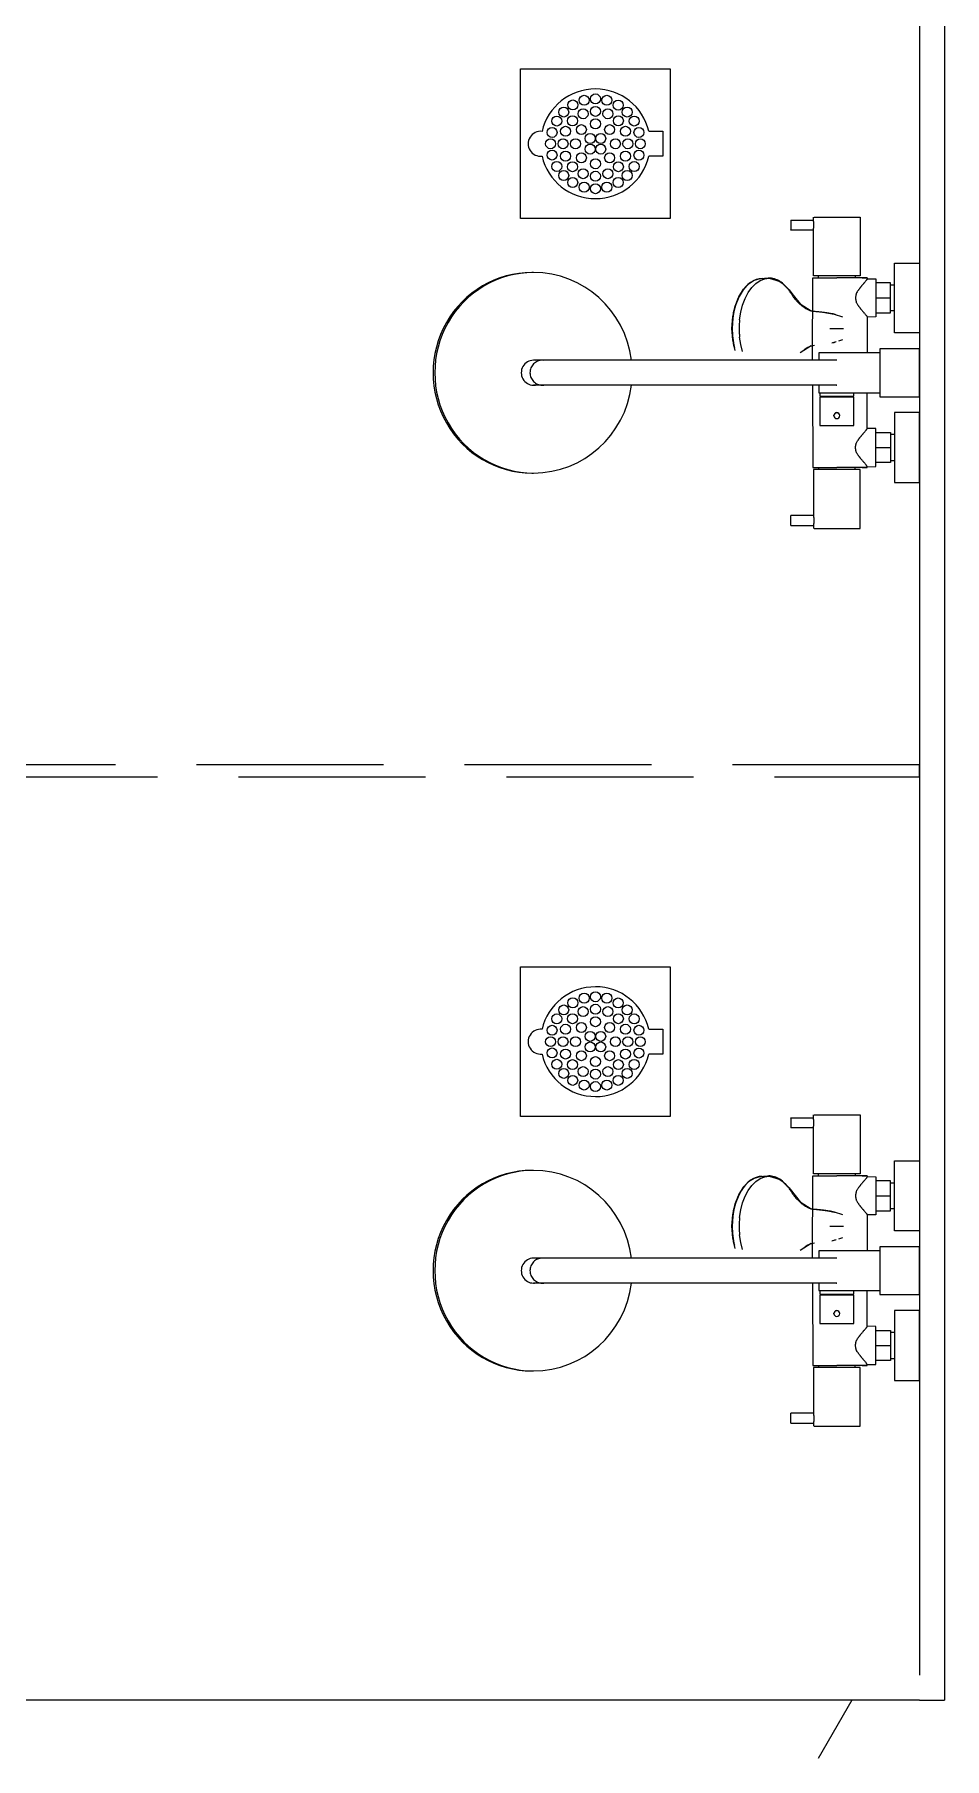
# Model space of a CAD drawing. Header units: millimetres. Extents: x -1834842 to 700335, y -490313101 to 518363.
# Drawn here: x -1237634 to -1236722, y 320876 to 322604 of the extents above; entities that cross this region are included whole.
import ezdxf

# ---------------------------------------------------------------- set-up
doc = ezdxf.new("R2010")
doc.units = ezdxf.units.MM
doc.header["$LTSCALE"] = 0.5
doc.linetypes.add('IDA - Hidden 065', pattern=[537.5, 375, -162.5])
for name, color, linetype, lineweight in [('0-1', 8, 'Continuous', 5), ('A-_WALL----_H-1', 7, 'Continuous', 9), ('A_--------_E-', 7, 'Continuous', 9)]:
    doc.layers.add(name, color=color, linetype=linetype, lineweight=lineweight)
doc.layers.add('0-LOWER ROOF', color=7, linetype='Continuous')
for name, color, linetype, lineweight, true_color in [('A-_DETA----_E-2', 6, 'IDA - Hidden 065', 9, 0xff00ff), ('A-_WALL----_E', 6, 'Continuous', 9, 0xff00ff), ('A-_WALLPRTN_E-1', 6, 'Continuous', 18, 0xff00ff), ('M-_SANIFIXR_E', 6, 'Continuous', 9, 0xff00ff)]:
    doc.layers.add(name, color=color, linetype=linetype, lineweight=lineweight, true_color=true_color)

# ---------------------------------------------------------------- blocks, each defined once
blk = doc.blocks.new('1599_DB_A_BLK3_1STGD_R21_rvt-2-BLK 2 LOWER ROOF PLAN')
at = {"layer": 'A-_DETA----_E-2', "color": 8}
for p, q in [((-162986.4, -29249.9), (-164744.4, -29249.9)), ((-162986.4, -29261.9), (-162986.4, -29249.9)), ((-164744.4, -29261.9), (-162986.4, -29261.9))]:
    blk.add_line(p, q, dxfattribs=at)
at = {"layer": 'A-_WALL----_E', "color": 8}
for p, q in [((-162961.4, -26562.4), (-162961.4, -30162.4)), ((-162961.4, -30162.4), (-162961.4, -30187.4)), ((-162986.4, -30187.4), (-162961.4, -30187.4))]:
    blk.add_line(p, q, dxfattribs=at)
at = {"layer": 'A-_WALL----_H-1', "color": 8}
blk.add_line((-163054.4, -30187.4), (-163088.2, -30246), dxfattribs=at)
at = {"layer": 'A-_WALLPRTN_E-1', "color": 8}
for p, q in [((-162986.4, -26562.4), (-162986.4, -30162.4)), ((-162986.4, -30187.4), (-164786.4, -30187.4))]:
    blk.add_line(p, q, dxfattribs=at)
at = {"layer": 'A_--------_E-', "color": 8}
for p, q in [((-163373.5, -28756.4), (-163375.2, -28756.4)), ((-163087.9, -28761.9), (-163087.9, -28759.9)), ((-163050.9, -28759.9), (-163050.9, -28761.9)), ((-163015.4, -28768.9), (-163011.4, -28768.9)), ((-163030.4, -28781.9), (-163015.4, -28781.9)), ((-163011.4, -28794.9), (-163015.4, -28794.9)), ((-163063.8, -28823.9), (-163067.7, -28825.4)), ((-163095, -28829.8), (-163106.2, -28836.8)), ((-163084.4, -28880.4), (-163084.4, -28881.4)), ((-163054.4, -28881.4), (-163054.4, -28880.4)), ((-163011.4, -28918.9), (-163015.4, -28918.9)), ((-163030.4, -28931.9), (-163015.4, -28931.9)), ((-163015.4, -28944.9), (-163011.4, -28944.9)), ((-163375.2, -28957.4), (-163373.5, -28957.4)), ((-163087.9, -28951.9), (-163087.9, -28953.9)), ((-163050.9, -28953.9), (-163050.9, -28951.9)), ((-163373.5, -29656.4), (-163375.2, -29656.4)), ((-163087.9, -29661.9), (-163087.9, -29659.9)), ((-163050.9, -29659.9), (-163050.9, -29661.9)), ((-163015.4, -29668.9), (-163011.4, -29668.9)), ((-163030.4, -29681.9), (-163015.4, -29681.9)), ((-163011.4, -29694.9), (-163015.4, -29694.9)), ((-163095, -29729.8), (-163106.2, -29736.8)), ((-163063.8, -29723.9), (-163067.7, -29725.4)), ((-163084.4, -29780.4), (-163084.4, -29781.4)), ((-163054.4, -29781.4), (-163054.4, -29780.4)), ((-163011.4, -29818.9), (-163015.4, -29818.9)), ((-163030.4, -29831.9), (-163015.4, -29831.9)), ((-163375.2, -29857.4), (-163373.5, -29857.4)), ((-163087.9, -29851.9), (-163087.9, -29853.9)), ((-163050.9, -29853.9), (-163050.9, -29851.9)), ((-163015.4, -29844.9), (-163011.4, -29844.9))]:
    blk.add_line(p, q, dxfattribs=at)
at = {"layer": 'A_--------_E-', "color": 8, "flags": 128}
for points in [[(-163115.4, -28704), (-163115.4, -28703.9), (-163115.4, -28704), (-163115.4, -28703.9), (-163092.9, -28703.9), (-163092.9, -28700.9)], [(-163092.1, -28700.9), (-163069.4, -28700.9), (-163045.9, -28700.9), (-163045.9, -28759.9), (-163069.4, -28759.9), (-163092.9, -28759.9), (-163092.9, -28713.9), (-163115.4, -28713.9), (-163115.4, -28713.7)], [(-163115.4, -28703.9), (-163115.4, -28713.9), (-163115.4, -28713.7), (-163115.4, -28713.9)], [(-163171.3, -28834.6), (-163173.6, -28823.9), (-163174.5, -28812.4), (-163173.6, -28800.9), (-163171.3, -28790.1), (-163167.6, -28780.8), (-163163, -28773.2), (-163157.8, -28767.7), (-163152.3, -28764.2), (-163146, -28762.5), (-163145.7, -28762.4), (-163138.2, -28761.9)], [(-163166.9, -28803.7), (-163165.7, -28796.1), (-163163.8, -28789), (-163161.3, -28782.4), (-163158.3, -28776.6), (-163154.7, -28771.6), (-163150.6, -28767.6), (-163146.3, -28764.6), (-163141.7, -28762.8), (-163137.1, -28762.2), (-163126.1, -28765.6), (-163117.3, -28773.9), (-163116.2, -28775.4), (-163106.2, -28787.9), (-163095, -28795), (-163086.7, -28796), (-163080.9, -28796.6), (-163076.7, -28797.2), (-163073.6, -28797.8), (-163071.4, -28798.3), (-163069.9, -28798.8)], [(-163164.2, -28775.1), (-163162.1, -28772.3), (-163158.2, -28768.3)], [(-163144.1, -28762.4), (-163142.8, -28762.3), (-163141.5, -28762.1), (-163140.2, -28762.1), (-163138.9, -28762), (-163137.6, -28761.9), (-163133.3, -28762.4), (-163129.1, -28763.8), (-163123.4, -28767.6), (-163117.3, -28773.9), (-163111.4, -28781.6), (-163110, -28783.4), (-163108.2, -28785.6), (-163106.7, -28787.2), (-163103, -28790.6), (-163102.2, -28791.2), (-163100.8, -28792.2), (-163096.9, -28794.2), (-163093.1, -28795.3), (-163083.5, -28796.3), (-163072.2, -28798.1), (-163063.8, -28800.8)], [(-163093.7, -28844.4), (-163093.4, -28761.9), (-163069.4, -28761.9)], [(-163038.9, -28761.9), (-163038.9, -28762.7), (-163030.4, -28762.9), (-163030.4, -28800.9), (-163038.9, -28801.1), (-163038.9, -28837)], [(-163030.4, -28796.9), (-163015.4, -28796.9), (-163015.4, -28781.9), (-163015.4, -28766.9), (-163030.4, -28766.9)], [(-163171.6, -28791.2), (-163168.7, -28783.2), (-163166.6, -28778.9)], [(-163172.3, -28830.8), (-163173, -28827.7), (-163174.4, -28812.4), (-163173, -28797), (-163172.3, -28794)], [(-163163.8, -28835.7), (-163165.7, -28828.6), (-163166.9, -28821.1)], [(-163076.3, -28812.4), (-163076.1, -28812.4), (-163067.6, -28812.4), (-163062.8, -28812.4)], [(-163102.2, -28833.6), (-163099, -28831.5), (-163096.2, -28830.2), (-163091.8, -28829.2)], [(-163026.4, -28836.9), (-163087.4, -28836.9), (-163087.4, -28844.3)], [(-163069.9, -28825.9), (-163071.4, -28826.4), (-163073.6, -28827)], [(-163069.4, -28844.4), (-163069.4, -28844.4), (-163069.5, -28844.4), (-163069.7, -28844.4), (-163070, -28844.4), (-163070.4, -28844.4), (-163070.8, -28844.4), (-163071.3, -28844.4), (-163071.9, -28844.4), (-163072.6, -28844.4), (-163073.3, -28844.4), (-163074.1, -28844.4), (-163075, -28844.4), (-163076, -28844.4), (-163077, -28844.4), (-163078.1, -28844.4), (-163079.3, -28844.4), (-163080.5, -28844.4), (-163081.8, -28844.4), (-163083.1, -28844.4), (-163084.5, -28844.4), (-163086, -28844.4), (-163087.5, -28844.4), (-163089.1, -28844.4), (-163090.7, -28844.4), (-163092.4, -28844.4), (-163094.1, -28844.4), (-163095.8, -28844.4), (-163097.6, -28844.4), (-163099.4, -28844.4), (-163101.3, -28844.4), (-163103.1, -28844.4), (-163105, -28844.4), (-163107, -28844.4), (-163108.9, -28844.4), (-163110.9, -28844.4), (-163112.9, -28844.4), (-163114.8, -28844.4), (-163116.8, -28844.4), (-163118.8, -28844.4), (-163119.4, -28844.4), (-163315.4, -28844.4), (-163317.4, -28844.4), (-163319.4, -28844.4), (-163321.5, -28844.4), (-163323.5, -28844.4), (-163325.5, -28844.4), (-163327.5, -28844.4), (-163329.5, -28844.4), (-163331.4, -28844.4), (-163333.3, -28844.4), (-163335.2, -28844.4), (-163337.1, -28844.4), (-163338.9, -28844.4), (-163340.7, -28844.4), (-163342.4, -28844.4), (-163344.1, -28844.4), (-163345.8, -28844.4), (-163347.4, -28844.4), (-163349, -28844.4), (-163350.5, -28844.4), (-163351.9, -28844.4), (-163353.3, -28844.4), (-163354.6, -28844.4), (-163355.9, -28844.4), (-163357.1, -28844.4), (-163358.2, -28844.4), (-163359.3, -28844.4), (-163360.3, -28844.4), (-163361.2, -28844.4), (-163362.1, -28844.4), (-163362.9, -28844.4), (-163363.6, -28844.4), (-163364.2, -28844.4), (-163364.7, -28844.4), (-163364.8, -28844.4), (-163373.5, -28844.4)], [(-163069.4, -28869.4), (-163069.4, -28869.4), (-163069.6, -28869.4), (-163069.8, -28869.4), (-163070.1, -28869.4), (-163070.5, -28869.4), (-163070.9, -28869.4), (-163071.5, -28869.4), (-163072.1, -28869.4), (-163072.8, -28869.4), (-163073.5, -28869.4), (-163074.4, -28869.4), (-163075.3, -28869.4), (-163076.3, -28869.4), (-163077.3, -28869.4), (-163078.4, -28869.4), (-163079.6, -28869.4), (-163080.8, -28869.4), (-163082.1, -28869.4), (-163083.5, -28869.4), (-163084.9, -28869.4), (-163086.4, -28869.4), (-163087.9, -28869.4), (-163089.5, -28869.4), (-163091.1, -28869.4), (-163092.8, -28869.4), (-163094.5, -28869.4), (-163096.3, -28869.4), (-163098.1, -28869.4), (-163099.9, -28869.4), (-163101.8, -28869.4), (-163103.6, -28869.4), (-163105.6, -28869.4), (-163107.5, -28869.4), (-163109.4, -28869.4), (-163111.4, -28869.4), (-163113.4, -28869.4), (-163115.4, -28869.4), (-163117.4, -28869.4), (-163119.4, -28869.4), (-163315.4, -28869.4), (-163315.7, -28869.4), (-163317.7, -28869.4), (-163319.8, -28869.4), (-163321.8, -28869.4), (-163323.8, -28869.4), (-163325.8, -28869.4), (-163327.8, -28869.4), (-163329.8, -28869.4), (-163331.7, -28869.4), (-163333.6, -28869.4), (-163335.5, -28869.4), (-163337.4, -28869.4), (-163339.2, -28869.4), (-163341, -28869.4), (-163342.7, -28869.4), (-163344.4, -28869.4), (-163346.1, -28869.4), (-163347.7, -28869.4), (-163349.2, -28869.4), (-163350.7, -28869.4), (-163352.1, -28869.4), (-163353.5, -28869.4), (-163354.8, -28869.4), (-163356.1, -28869.4), (-163357.3, -28869.4), (-163358.4, -28869.4), (-163359.5, -28869.4), (-163360.5, -28869.4), (-163361.4, -28869.4), (-163362.2, -28869.4), (-163363, -28869.4), (-163363.7, -28869.4), (-163364.3, -28869.4), (-163364.8, -28869.4), (-163373.5, -28869.4)], [(-163093.7, -28869.4), (-163093.4, -28951.9), (-163069.4, -28951.9)], [(-163087.4, -28869.5), (-163087.4, -28876.9), (-163026.4, -28876.9)], [(-163069.8, -28869.4), (-163069.6, -28869.4), (-163069.4, -28869.4), (-163069.4, -28869.4)], [(-163086.4, -28876.9), (-163086.4, -28880.4), (-163069.4, -28880.4), (-163052.4, -28880.4), (-163052.4, -28876.9)], [(-163038.9, -28951.9), (-163038.9, -28951.1), (-163030.4, -28950.9), (-163030.4, -28912.9), (-163038.9, -28912.7), (-163038.9, -28876.7)], [(-163030.4, -28916.9), (-163015.4, -28916.9), (-163015.4, -28931.9), (-163015.4, -28946.9), (-163030.4, -28946.9)], [(-163092.1, -29012.9), (-163069.4, -29012.9), (-163045.9, -29012.9), (-163045.9, -28953.9), (-163069.4, -28953.9), (-163092.9, -28953.9), (-163092.9, -28999.9), (-163115.4, -28999.9), (-163115.4, -29000)], [(-163115.4, -29009.9), (-163115.4, -28999.9), (-163115.4, -29000), (-163115.4, -28999.9)], [(-163115.4, -29009.7), (-163115.4, -29009.9), (-163115.4, -29009.7), (-163115.4, -29009.9), (-163092.9, -29009.9), (-163092.9, -29012.9)], [(-163115.4, -29604), (-163115.4, -29603.9), (-163115.4, -29604), (-163115.4, -29603.9), (-163092.9, -29603.9), (-163092.9, -29600.9)], [(-163092.1, -29600.9), (-163069.4, -29600.9), (-163045.9, -29600.9), (-163045.9, -29659.9), (-163069.4, -29659.9), (-163092.9, -29659.9), (-163092.9, -29613.9), (-163115.4, -29613.9), (-163115.4, -29613.7)], [(-163115.4, -29603.9), (-163115.4, -29613.9), (-163115.4, -29613.7), (-163115.4, -29613.9)], [(-163171.3, -29734.6), (-163173.6, -29723.9), (-163174.5, -29712.4), (-163173.6, -29700.9), (-163171.3, -29690.1), (-163167.6, -29680.8), (-163163, -29673.2), (-163157.8, -29667.7), (-163152.3, -29664.2), (-163146, -29662.5), (-163145.7, -29662.4), (-163138.2, -29661.9)], [(-163166.9, -29703.7), (-163165.7, -29696.1), (-163163.8, -29689), (-163161.3, -29682.4), (-163158.3, -29676.6), (-163154.7, -29671.6), (-163150.6, -29667.6), (-163146.3, -29664.6), (-163141.7, -29662.8), (-163137.1, -29662.2), (-163126.1, -29665.6), (-163117.3, -29673.9), (-163116.2, -29675.4), (-163106.2, -29687.9), (-163095, -29695), (-163086.7, -29696), (-163080.9, -29696.6), (-163076.7, -29697.2), (-163073.6, -29697.8), (-163071.4, -29698.3), (-163069.9, -29698.8)], [(-163164.2, -29675.1), (-163162.1, -29672.3), (-163158.2, -29668.3)], [(-163144.1, -29662.4), (-163142.8, -29662.3), (-163141.5, -29662.1), (-163140.2, -29662.1), (-163138.9, -29662), (-163137.6, -29661.9), (-163133.3, -29662.4), (-163129.1, -29663.8), (-163123.4, -29667.6), (-163117.3, -29673.9), (-163111.4, -29681.6), (-163110, -29683.4), (-163108.2, -29685.6), (-163106.7, -29687.2), (-163103, -29690.6), (-163102.2, -29691.2), (-163100.8, -29692.2), (-163096.9, -29694.2), (-163093.1, -29695.3), (-163083.5, -29696.3), (-163072.2, -29698.1), (-163063.8, -29700.8)], [(-163093.7, -29744.4), (-163093.4, -29661.9), (-163069.4, -29661.9)], [(-163038.9, -29661.9), (-163038.9, -29662.7), (-163030.4, -29662.9), (-163030.4, -29700.9), (-163038.9, -29701.1), (-163038.9, -29737)], [(-163030.4, -29696.9), (-163015.4, -29696.9), (-163015.4, -29681.9), (-163015.4, -29666.9), (-163030.4, -29666.9)], [(-163171.6, -29691.2), (-163168.7, -29683.2), (-163166.6, -29678.9)], [(-163172.3, -29730.8), (-163173, -29727.7), (-163174.4, -29712.4), (-163173, -29697), (-163172.3, -29694)], [(-163163.8, -29735.7), (-163165.7, -29728.6), (-163166.9, -29721.1)], [(-163076.3, -29712.4), (-163076.1, -29712.4), (-163067.6, -29712.4), (-163062.8, -29712.4)], [(-163102.2, -29733.6), (-163099, -29731.5), (-163096.2, -29730.2), (-163091.8, -29729.2)], [(-163026.4, -29736.9), (-163087.4, -29736.9), (-163087.4, -29744.3)], [(-163069.9, -29725.9), (-163071.4, -29726.4), (-163073.6, -29727)], [(-163069.4, -29744.4), (-163069.4, -29744.4), (-163069.5, -29744.4), (-163069.7, -29744.4), (-163070, -29744.4), (-163070.4, -29744.4), (-163070.8, -29744.4), (-163071.3, -29744.4), (-163071.9, -29744.4), (-163072.6, -29744.4), (-163073.3, -29744.4), (-163074.1, -29744.4), (-163075, -29744.4), (-163076, -29744.4), (-163077, -29744.4), (-163078.1, -29744.4), (-163079.3, -29744.4), (-163080.5, -29744.4), (-163081.8, -29744.4), (-163083.1, -29744.4), (-163084.5, -29744.4), (-163086, -29744.4), (-163087.5, -29744.4), (-163089.1, -29744.4), (-163090.7, -29744.4), (-163092.4, -29744.4), (-163094.1, -29744.4), (-163095.8, -29744.4), (-163097.6, -29744.4), (-163099.4, -29744.4), (-163101.3, -29744.4), (-163103.1, -29744.4), (-163105, -29744.4), (-163107, -29744.4), (-163108.9, -29744.4), (-163110.9, -29744.4), (-163112.9, -29744.4), (-163114.8, -29744.4), (-163116.8, -29744.4), (-163118.8, -29744.4), (-163119.4, -29744.4), (-163315.4, -29744.4), (-163317.4, -29744.4), (-163319.4, -29744.4), (-163321.5, -29744.4), (-163323.5, -29744.4), (-163325.5, -29744.4), (-163327.5, -29744.4), (-163329.5, -29744.4), (-163331.4, -29744.4), (-163333.3, -29744.4), (-163335.2, -29744.4), (-163337.1, -29744.4), (-163338.9, -29744.4), (-163340.7, -29744.4), (-163342.4, -29744.4), (-163344.1, -29744.4), (-163345.8, -29744.4), (-163347.4, -29744.4), (-163349, -29744.4), (-163350.5, -29744.4), (-163351.9, -29744.4), (-163353.3, -29744.4), (-163354.6, -29744.4), (-163355.9, -29744.4), (-163357.1, -29744.4), (-163358.2, -29744.4), (-163359.3, -29744.4), (-163360.3, -29744.4), (-163361.2, -29744.4), (-163362.1, -29744.4), (-163362.9, -29744.4), (-163363.6, -29744.4), (-163364.2, -29744.4), (-163364.7, -29744.4), (-163364.8, -29744.4), (-163373.5, -29744.4)], [(-163069.4, -29769.4), (-163069.4, -29769.4), (-163069.6, -29769.4), (-163069.8, -29769.4), (-163070.1, -29769.4), (-163070.5, -29769.4), (-163070.9, -29769.4), (-163071.5, -29769.4), (-163072.1, -29769.4), (-163072.8, -29769.4), (-163073.5, -29769.4), (-163074.4, -29769.4), (-163075.3, -29769.4), (-163076.3, -29769.4), (-163077.3, -29769.4), (-163078.4, -29769.4), (-163079.6, -29769.4), (-163080.8, -29769.4), (-163082.1, -29769.4), (-163083.5, -29769.4), (-163084.9, -29769.4), (-163086.4, -29769.4), (-163087.9, -29769.4), (-163089.5, -29769.4), (-163091.1, -29769.4), (-163092.8, -29769.4), (-163094.5, -29769.4), (-163096.3, -29769.4), (-163098.1, -29769.4), (-163099.9, -29769.4), (-163101.8, -29769.4), (-163103.6, -29769.4), (-163105.6, -29769.4), (-163107.5, -29769.4), (-163109.4, -29769.4), (-163111.4, -29769.4), (-163113.4, -29769.4), (-163115.4, -29769.4), (-163117.4, -29769.4), (-163119.4, -29769.4), (-163315.4, -29769.4), (-163315.7, -29769.4), (-163317.7, -29769.4), (-163319.8, -29769.4), (-163321.8, -29769.4), (-163323.8, -29769.4), (-163325.8, -29769.4), (-163327.8, -29769.4), (-163329.8, -29769.4), (-163331.7, -29769.4), (-163333.6, -29769.4), (-163335.5, -29769.4), (-163337.4, -29769.4), (-163339.2, -29769.4), (-163341, -29769.4), (-163342.7, -29769.4), (-163344.4, -29769.4), (-163346.1, -29769.4), (-163347.7, -29769.4), (-163349.2, -29769.4), (-163350.7, -29769.4), (-163352.1, -29769.4), (-163353.5, -29769.4), (-163354.8, -29769.4), (-163356.1, -29769.4), (-163357.3, -29769.4), (-163358.4, -29769.4), (-163359.5, -29769.4), (-163360.5, -29769.4), (-163361.4, -29769.4), (-163362.2, -29769.4), (-163363, -29769.4), (-163363.7, -29769.4), (-163364.3, -29769.4), (-163364.8, -29769.4), (-163373.5, -29769.4)], [(-163093.7, -29769.4), (-163093.4, -29851.9), (-163069.4, -29851.9)], [(-163087.4, -29769.5), (-163087.4, -29776.9), (-163026.4, -29776.9)], [(-163069.8, -29769.4), (-163069.6, -29769.4), (-163069.4, -29769.4), (-163069.4, -29769.4)], [(-163086.4, -29776.9), (-163086.4, -29780.4), (-163069.4, -29780.4), (-163052.4, -29780.4), (-163052.4, -29776.9)], [(-163038.9, -29851.9), (-163038.9, -29851.1), (-163030.4, -29850.9), (-163030.4, -29812.9), (-163038.9, -29812.7), (-163038.9, -29776.7)], [(-163030.4, -29816.9), (-163015.4, -29816.9), (-163015.4, -29831.9), (-163015.4, -29846.9), (-163030.4, -29846.9)], [(-163092.1, -29912.9), (-163069.4, -29912.9), (-163045.9, -29912.9), (-163045.9, -29853.9), (-163069.4, -29853.9), (-163092.9, -29853.9), (-163092.9, -29899.9), (-163115.4, -29899.9), (-163115.4, -29900)], [(-163115.4, -29909.9), (-163115.4, -29899.9), (-163115.4, -29900), (-163115.4, -29899.9)], [(-163115.4, -29909.7), (-163115.4, -29909.9), (-163115.4, -29909.7), (-163115.4, -29909.9), (-163092.9, -29909.9), (-163092.9, -29912.9)]]:
    blk.add_lwpolyline(points, dxfattribs=at)
for points in [[(-163011.4, -28816.9), (-163011.4, -28746.9), (-162986.4, -28746.9), (-162986.4, -28816.9)], [(-163026.4, -28832.9), (-163026.4, -28880.9), (-162986.4, -28880.9), (-162986.4, -28832.9)], [(-163069.4, -28909.9), (-163052.4, -28909.9), (-163052.4, -28881.4), (-163069.4, -28881.4), (-163086.4, -28881.4), (-163086.4, -28909.9)], [(-163011.4, -28896.9), (-163011.4, -28966.9), (-162986.4, -28966.9), (-162986.4, -28896.9)], [(-163011.4, -29716.9), (-163011.4, -29646.9), (-162986.4, -29646.9), (-162986.4, -29716.9)], [(-163026.4, -29732.9), (-163026.4, -29780.9), (-162986.4, -29780.9), (-162986.4, -29732.9)], [(-163069.4, -29809.9), (-163052.4, -29809.9), (-163052.4, -29781.4), (-163069.4, -29781.4), (-163086.4, -29781.4), (-163086.4, -29809.9)], [(-163011.4, -29796.9), (-163011.4, -29866.9), (-162986.4, -29866.9), (-162986.4, -29796.9)]]:
    blk.add_lwpolyline(points, close=True, dxfattribs=at)
at = {"layer": 'A_--------_E-', "color": 8}
for centre, start, end in [((-163069.4, -28899.9), 90, 270), ((-163069.4, -28899.9), 270, 90), ((-163069.4, -29799.9), 90, 270), ((-163069.4, -29799.9), 270, 90)]:
    blk.add_arc(centre, 3, start, end, dxfattribs=at)
for centre, major_axis, ratio, start_param, end_param in [((-163375.2, -28856.9), (0, 100.5), 0.984808, 0, 3.141593), ((-163373.5, -28856.9), (0, 100.5), 0.984808, 0, 3.141593), ((-163373.5, -28856.9), (0, 100.5), 0.984808, 4.838199, 6.283185), ((-163144.1, -28812.4), (0, 50), 0.603332, 0, 1.570796), ((-163144.1, -28812.4), (0, 50), 0.603332, 1.570796, 1.963495), ((-163373.5, -28856.9), (0, 12.5), 0.984808, 0, 3.141593), ((-163373.5, -28856.9), (0, 12.5), 0.984808, 6.132198, 6.283185), ((-163373.5, -28856.9), (0, 12.5), 0.984808, 3.141593, 3.29258), ((-163373.5, -28856.9), (0, 100.5), 0.984808, 3.141593, 4.586579), ((-163375.2, -29756.9), (0, 100.5), 0.984808, 0, 3.141593), ((-163373.5, -29756.9), (0, 100.5), 0.984808, 0, 3.141593), ((-163373.5, -29756.9), (0, 100.5), 0.984808, 4.838199, 6.283185), ((-163144.1, -29712.4), (0, 50), 0.603332, 0, 1.570796), ((-163144.1, -29712.4), (0, 50), 0.603332, 1.570796, 1.963495), ((-163373.5, -29756.9), (0, 12.5), 0.984808, 0, 3.141593), ((-163373.5, -29756.9), (0, 12.5), 0.984808, 6.132198, 6.283185), ((-163373.5, -29756.9), (0, 12.5), 0.984808, 3.141593, 3.29258), ((-163373.5, -29756.9), (0, 100.5), 0.984808, 3.141593, 4.586579)]:
    blk.add_ellipse(centre, major_axis=major_axis, ratio=ratio, start_param=start_param, end_param=end_param, dxfattribs=at)
for points, knots in [([(-163092.9, -28713.9), (-163092.9, -28713.9), (-163092.9, -28713.8), (-163092.8, -28713.6), (-163092.7, -28713.2), (-163092.7, -28712.7), (-163092.6, -28712.1), (-163092.5, -28711.4), (-163092.4, -28710.6), (-163092.3, -28709.7), (-163092.3, -28708.8), (-163092.3, -28708.1), (-163092.4, -28707.4), (-163092.4, -28706.5), (-163092.6, -28705.6), (-163092.7, -28704.9), (-163092.8, -28704.1), (-163092.9, -28703.9), (-163092.9, -28703.9)], [0, 0, 0, 0, 0.055556, 0.111111, 0.166667, 0.222222, 0.277778, 0.333333, 0.388889, 0.444444, 0.513889, 0.548611, 0.583333, 0.652778, 0.722222, 0.791667, 0.861111, 1, 1, 1, 1]), ([(-163144.5, -28762.8), (-163144.5, -28762.7), (-163144.5, -28762.6), (-163144.2, -28762.3), (-163144.1, -28762.4), (-163144.1, -28762.4)], [-1, -1, -1, -1, -0.875, -0.625, 0, 0, 0, 0]), ([(-163137.6, -28761.9), (-163137.5, -28761.9), (-163137.4, -28762), (-163137.2, -28762.2), (-163137.1, -28762.2), (-163137.1, -28762.2)], [-0.9879218, -0.9879218, -0.9879218, -0.9879218, -0.75, -0.5, 0, 0, 0, 0]), ([(-163070.6, -28798.8), (-163071, -28798.7), (-163071.9, -28798.3), (-163074.1, -28797.7), (-163077.2, -28797.2), (-163080.7, -28796.7), (-163084.2, -28796.2), (-163086.8, -28796), (-163089.1, -28795.8), (-163091.1, -28795.6), (-163093.2, -28795.4), (-163095.2, -28795.1), (-163096.9, -28794.5), (-163098.2, -28793.9), (-163099.6, -28793.1), (-163101.5, -28792), (-163104, -28790.2), (-163106.9, -28787.8), (-163109.7, -28784.9), (-163112.2, -28781.8), (-163114.4, -28778.4), (-163116.7, -28775), (-163119.1, -28772), (-163122.3, -28768.5), (-163126.5, -28765.1), (-163132, -28762.5), (-163135.7, -28761.9), (-163137.6, -28761.9)], [0, 0, 0, 0, 0.1, 0.2, 0.3, 0.4, 0.45, 0.5, 0.525, 0.55, 0.575, 0.6, 0.6125, 0.625, 0.6375, 0.65, 0.675, 0.7, 0.725, 0.75, 0.775, 0.8, 0.825, 0.85, 0.9, 0.95, 1, 1, 1, 1]), ([(-163038.9, -28761.9), (-163038.9, -28761.9), (-163041.2, -28761.9), (-163045.1, -28761.9), (-163052, -28761.9), (-163063.3, -28761.9), (-163069.4, -28761.9)], [0, 0, 0, 0, 0.01974667, 0.04180364, 0.07040511, 0.09897424, 0.09897424, 0.09897424, 0.09897424]), ([(-163038.9, -28762.7), (-163038.8, -28762.7), (-163038.9, -28762.9), (-163039.2, -28763.4), (-163039.5, -28763.8), (-163039.7, -28764.1), (-163039.9, -28764.4), (-163040.3, -28764.9), (-163040.9, -28765.6), (-163041.6, -28766.4), (-163042.1, -28766.9), (-163042.4, -28767.3), (-163042.6, -28767.6), (-163042.8, -28767.8), (-163043.1, -28768.2), (-163043.7, -28768.8), (-163044.3, -28769.6), (-163045, -28770.4), (-163045.5, -28771), (-163045.9, -28771.5), (-163046.2, -28771.9), (-163046.4, -28772.1), (-163046.5, -28772.3), (-163046.6, -28772.5), (-163046.8, -28772.7), (-163047.1, -28773.1), (-163047.5, -28773.7), (-163048, -28774.4), (-163048.7, -28775.4), (-163049.4, -28776.4), (-163049.8, -28777.3), (-163050, -28777.8), (-163050.1, -28778.3), (-163050.2, -28778.7), (-163050.3, -28779.3), (-163050.5, -28780.3), (-163050.6, -28781.9), (-163050.5, -28783.5), (-163050.3, -28784.5), (-163050.2, -28785.1), (-163050.1, -28785.5), (-163050, -28785.9), (-163049.8, -28786.5), (-163049.3, -28787.4), (-163048.7, -28788.4), (-163048, -28789.4), (-163047.5, -28790.1), (-163047, -28790.7), (-163046.8, -28791.1), (-163046.6, -28791.3), (-163046.5, -28791.5), (-163046.4, -28791.6), (-163046.2, -28791.9), (-163045.9, -28792.3), (-163045.5, -28792.8), (-163045, -28793.4), (-163044.3, -28794.2), (-163043.6, -28795), (-163043.1, -28795.6), (-163042.8, -28796), (-163042.6, -28796.2), (-163042.4, -28796.5), (-163042.1, -28796.8), (-163041.6, -28797.4), (-163040.9, -28798.2), (-163040.3, -28798.9), (-163039.9, -28799.4), (-163039.7, -28799.7), (-163039.4, -28800), (-163039.2, -28800.4), (-163038.9, -28800.9), (-163038.8, -28801.1), (-163038.9, -28801.1)], [-1, -1, -1, -1, -0.944444, -0.916667, -0.902778, -0.888889, -0.875, -0.861111, -0.833333, -0.805556, -0.791667, -0.784722, -0.777778, -0.770833, -0.763889, -0.75, -0.722222, -0.708333, -0.694444, -0.680556, -0.673611, -0.670139, -0.666667, -0.663194, -0.659722, -0.652778, -0.638889, -0.625, -0.611111, -0.583333, -0.569444, -0.5625, -0.555556, -0.548611, -0.541667, -0.527778, -0.5, -0.472222, -0.458333, -0.451389, -0.444444, -0.4375, -0.430556, -0.416667, -0.388889, -0.375, -0.361111, -0.347222, -0.340278, -0.336806, -0.333333, -0.329861, -0.326389, -0.319444, -0.305556, -0.291667, -0.277778, -0.25, -0.236111, -0.229167, -0.222222, -0.215278, -0.208333, -0.194444, -0.166667, -0.138889, -0.125, -0.111111, -0.097222, -0.083333, -0.055556, 0, 0, 0, 0]), ([(-163044.1, -28761.9), (-163043, -28761.9), (-163041, -28761.9), (-163038.9, -28761.9), (-163038.9, -28761.9)], [0.0618589, 0.0618589, 0.0618589, 0.0618589, 0.07922757, 0.09897424, 0.09897424, 0.09897424, 0.09897424]), ([(-163166.9, -28803.7), (-163167, -28805.4), (-163167.3, -28808.3), (-163167.3, -28811.2), (-163167.3, -28812.4)], [-1, -1, -1, -1, -0.4, 0, 0, 0, 0]), ([(-163167.3, -28812.4), (-163167.3, -28814.1), (-163167.2, -28817.1), (-163167, -28819.9), (-163166.9, -28821.1)], [-1, -1, -1, -1, -0.4, 0, 0, 0, 0]), ([(-163072.3, -28900.4), (-163072.4, -28900.2), (-163072.4, -28899.9), (-163072.4, -28899.5), (-163072.3, -28899.4), (-163072.3, -28899.4)], [0.4444444, 0.4444444, 0.4444444, 0.4444444, 0.5138889, 0.5486111, 0.5555556, 0.5555556, 0.5555556, 0.5555556]), ([(-163038.9, -28951.1), (-163038.8, -28951.1), (-163038.9, -28950.9), (-163039.2, -28950.4), (-163039.5, -28950), (-163039.7, -28949.7), (-163039.9, -28949.3), (-163040.3, -28948.8), (-163040.9, -28948.1), (-163041.6, -28947.4), (-163042.1, -28946.8), (-163042.4, -28946.5), (-163042.6, -28946.2), (-163042.8, -28945.9), (-163043.1, -28945.6), (-163043.7, -28944.9), (-163044.3, -28944.2), (-163045, -28943.4), (-163045.5, -28942.8), (-163045.9, -28942.2), (-163046.2, -28941.8), (-163046.4, -28941.6), (-163046.5, -28941.4), (-163046.6, -28941.3), (-163046.8, -28941.1), (-163047.1, -28940.7), (-163047.5, -28940.1), (-163048, -28939.4), (-163048.7, -28938.4), (-163049.4, -28937.4), (-163049.8, -28936.4), (-163050, -28935.9), (-163050.1, -28935.5), (-163050.2, -28935.1), (-163050.3, -28934.5), (-163050.5, -28933.4), (-163050.6, -28931.9), (-163050.5, -28930.3), (-163050.3, -28929.2), (-163050.2, -28928.7), (-163050.1, -28928.2), (-163050, -28927.8), (-163049.8, -28927.3), (-163049.3, -28926.3), (-163048.7, -28925.3), (-163048, -28924.4), (-163047.5, -28923.6), (-163047, -28923.1), (-163046.8, -28922.7), (-163046.6, -28922.4), (-163046.5, -28922.3), (-163046.4, -28922.1), (-163046.2, -28921.9), (-163045.9, -28921.5), (-163045.5, -28921), (-163045, -28920.3), (-163044.3, -28919.6), (-163043.6, -28918.8), (-163043.1, -28918.2), (-163042.8, -28917.8), (-163042.6, -28917.5), (-163042.4, -28917.3), (-163042.1, -28916.9), (-163041.6, -28916.3), (-163040.9, -28915.6), (-163040.3, -28914.9), (-163039.9, -28914.4), (-163039.7, -28914), (-163039.4, -28913.7), (-163039.2, -28913.4), (-163038.9, -28912.9), (-163038.8, -28912.7), (-163038.9, -28912.7)], [-1, -1, -1, -1, -0.944444, -0.916667, -0.902778, -0.888889, -0.875, -0.861111, -0.833333, -0.805556, -0.791667, -0.784722, -0.777778, -0.770833, -0.763889, -0.75, -0.722222, -0.708333, -0.694444, -0.680556, -0.673611, -0.670139, -0.666667, -0.663194, -0.659722, -0.652778, -0.638889, -0.625, -0.611111, -0.583333, -0.569444, -0.5625, -0.555556, -0.548611, -0.541667, -0.527778, -0.5, -0.472222, -0.458333, -0.451389, -0.444444, -0.4375, -0.430556, -0.416667, -0.388889, -0.375, -0.361111, -0.347222, -0.340278, -0.336806, -0.333333, -0.329861, -0.326389, -0.319444, -0.305556, -0.291667, -0.277778, -0.25, -0.236111, -0.229167, -0.222222, -0.215278, -0.208333, -0.194444, -0.166667, -0.138889, -0.125, -0.111111, -0.097222, -0.083333, -0.055556, 0, 0, 0, 0]), ([(-163038.9, -28951.9), (-163038.9, -28951.9), (-163041.2, -28951.9), (-163045.1, -28951.9), (-163052, -28951.9), (-163063.3, -28951.9), (-163069.4, -28951.9)], [0, 0, 0, 0, 0.01974667, 0.04180364, 0.07040511, 0.09897424, 0.09897424, 0.09897424, 0.09897424]), ([(-163044.1, -28951.9), (-163043, -28951.9), (-163041, -28951.9), (-163038.9, -28951.9), (-163038.9, -28951.9)], [0.0618589, 0.0618589, 0.0618589, 0.0618589, 0.07922757, 0.09897424, 0.09897424, 0.09897424, 0.09897424]), ([(-163092.9, -28999.9), (-163092.9, -28999.9), (-163092.9, -28999.9), (-163092.8, -29000.1), (-163092.7, -29000.5), (-163092.7, -29001), (-163092.6, -29001.6), (-163092.5, -29002.4), (-163092.4, -29003.2), (-163092.3, -29004.1), (-163092.3, -29004.9), (-163092.3, -29005.6), (-163092.4, -29006.3), (-163092.4, -29007.2), (-163092.6, -29008.1), (-163092.7, -29008.9), (-163092.8, -29009.6), (-163092.9, -29009.9), (-163092.9, -29009.9)], [0, 0, 0, 0, 0.055556, 0.111111, 0.166667, 0.222222, 0.277778, 0.333333, 0.388889, 0.444444, 0.513889, 0.548611, 0.583333, 0.652778, 0.722222, 0.791667, 0.861111, 1, 1, 1, 1]), ([(-163092.9, -29613.9), (-163092.9, -29613.9), (-163092.9, -29613.8), (-163092.8, -29613.6), (-163092.7, -29613.2), (-163092.7, -29612.7), (-163092.6, -29612.1), (-163092.5, -29611.4), (-163092.4, -29610.6), (-163092.3, -29609.7), (-163092.3, -29608.8), (-163092.3, -29608.1), (-163092.4, -29607.4), (-163092.4, -29606.5), (-163092.6, -29605.6), (-163092.7, -29604.9), (-163092.8, -29604.1), (-163092.9, -29603.9), (-163092.9, -29603.9)], [0, 0, 0, 0, 0.055556, 0.111111, 0.166667, 0.222222, 0.277778, 0.333333, 0.388889, 0.444444, 0.513889, 0.548611, 0.583333, 0.652778, 0.722222, 0.791667, 0.861111, 1, 1, 1, 1]), ([(-163144.5, -29662.8), (-163144.5, -29662.7), (-163144.5, -29662.6), (-163144.2, -29662.3), (-163144.1, -29662.4), (-163144.1, -29662.4)], [-1, -1, -1, -1, -0.875, -0.625, 0, 0, 0, 0]), ([(-163137.6, -29661.9), (-163137.5, -29661.9), (-163137.4, -29662), (-163137.2, -29662.2), (-163137.1, -29662.2), (-163137.1, -29662.2)], [-0.9879218, -0.9879218, -0.9879218, -0.9879218, -0.75, -0.5, 0, 0, 0, 0]), ([(-163070.6, -29698.8), (-163071, -29698.7), (-163071.9, -29698.3), (-163074.1, -29697.7), (-163077.2, -29697.2), (-163080.7, -29696.7), (-163084.2, -29696.2), (-163086.8, -29696), (-163089.1, -29695.8), (-163091.1, -29695.6), (-163093.2, -29695.4), (-163095.2, -29695.1), (-163096.9, -29694.5), (-163098.2, -29693.9), (-163099.6, -29693.1), (-163101.5, -29692), (-163104, -29690.2), (-163106.9, -29687.8), (-163109.7, -29684.9), (-163112.2, -29681.8), (-163114.4, -29678.4), (-163116.7, -29675), (-163119.1, -29672), (-163122.3, -29668.5), (-163126.5, -29665.1), (-163132, -29662.5), (-163135.7, -29661.9), (-163137.6, -29661.9)], [0, 0, 0, 0, 0.1, 0.2, 0.3, 0.4, 0.45, 0.5, 0.525, 0.55, 0.575, 0.6, 0.6125, 0.625, 0.6375, 0.65, 0.675, 0.7, 0.725, 0.75, 0.775, 0.8, 0.825, 0.85, 0.9, 0.95, 1, 1, 1, 1]), ([(-163038.9, -29661.9), (-163038.9, -29661.9), (-163041.2, -29661.9), (-163045.1, -29661.9), (-163052, -29661.9), (-163063.3, -29661.9), (-163069.4, -29661.9)], [0, 0, 0, 0, 0.01974667, 0.04180364, 0.07040511, 0.09897424, 0.09897424, 0.09897424, 0.09897424]), ([(-163038.9, -29662.7), (-163038.8, -29662.7), (-163038.9, -29662.9), (-163039.2, -29663.4), (-163039.5, -29663.8), (-163039.7, -29664.1), (-163039.9, -29664.4), (-163040.3, -29664.9), (-163040.9, -29665.6), (-163041.6, -29666.4), (-163042.1, -29666.9), (-163042.4, -29667.3), (-163042.6, -29667.6), (-163042.8, -29667.8), (-163043.1, -29668.2), (-163043.7, -29668.8), (-163044.3, -29669.6), (-163045, -29670.4), (-163045.5, -29671), (-163045.9, -29671.5), (-163046.2, -29671.9), (-163046.4, -29672.1), (-163046.5, -29672.3), (-163046.6, -29672.5), (-163046.8, -29672.7), (-163047.1, -29673.1), (-163047.5, -29673.7), (-163048, -29674.4), (-163048.7, -29675.4), (-163049.4, -29676.4), (-163049.8, -29677.3), (-163050, -29677.8), (-163050.1, -29678.3), (-163050.2, -29678.7), (-163050.3, -29679.3), (-163050.5, -29680.3), (-163050.6, -29681.9), (-163050.5, -29683.5), (-163050.3, -29684.5), (-163050.2, -29685.1), (-163050.1, -29685.5), (-163050, -29685.9), (-163049.8, -29686.5), (-163049.3, -29687.4), (-163048.7, -29688.4), (-163048, -29689.4), (-163047.5, -29690.1), (-163047, -29690.7), (-163046.8, -29691.1), (-163046.6, -29691.3), (-163046.5, -29691.5), (-163046.4, -29691.6), (-163046.2, -29691.9), (-163045.9, -29692.3), (-163045.5, -29692.8), (-163045, -29693.4), (-163044.3, -29694.2), (-163043.6, -29695), (-163043.1, -29695.6), (-163042.8, -29696), (-163042.6, -29696.2), (-163042.4, -29696.5), (-163042.1, -29696.8), (-163041.6, -29697.4), (-163040.9, -29698.2), (-163040.3, -29698.9), (-163039.9, -29699.4), (-163039.7, -29699.7), (-163039.4, -29700), (-163039.2, -29700.4), (-163038.9, -29700.9), (-163038.8, -29701.1), (-163038.9, -29701.1)], [-1, -1, -1, -1, -0.944444, -0.916667, -0.902778, -0.888889, -0.875, -0.861111, -0.833333, -0.805556, -0.791667, -0.784722, -0.777778, -0.770833, -0.763889, -0.75, -0.722222, -0.708333, -0.694444, -0.680556, -0.673611, -0.670139, -0.666667, -0.663194, -0.659722, -0.652778, -0.638889, -0.625, -0.611111, -0.583333, -0.569444, -0.5625, -0.555556, -0.548611, -0.541667, -0.527778, -0.5, -0.472222, -0.458333, -0.451389, -0.444444, -0.4375, -0.430556, -0.416667, -0.388889, -0.375, -0.361111, -0.347222, -0.340278, -0.336806, -0.333333, -0.329861, -0.326389, -0.319444, -0.305556, -0.291667, -0.277778, -0.25, -0.236111, -0.229167, -0.222222, -0.215278, -0.208333, -0.194444, -0.166667, -0.138889, -0.125, -0.111111, -0.097222, -0.083333, -0.055556, 0, 0, 0, 0]), ([(-163044.1, -29661.9), (-163043, -29661.9), (-163041, -29661.9), (-163038.9, -29661.9), (-163038.9, -29661.9)], [0.0618589, 0.0618589, 0.0618589, 0.0618589, 0.07922757, 0.09897424, 0.09897424, 0.09897424, 0.09897424]), ([(-163166.9, -29703.7), (-163167, -29705.4), (-163167.3, -29708.3), (-163167.3, -29711.2), (-163167.3, -29712.4)], [-1, -1, -1, -1, -0.4, 0, 0, 0, 0]), ([(-163167.3, -29712.4), (-163167.3, -29714.1), (-163167.2, -29717.1), (-163167, -29719.9), (-163166.9, -29721.1)], [-1, -1, -1, -1, -0.4, 0, 0, 0, 0]), ([(-163072.3, -29800.4), (-163072.4, -29800.2), (-163072.4, -29799.9), (-163072.4, -29799.5), (-163072.3, -29799.4), (-163072.3, -29799.4)], [0.4444444, 0.4444444, 0.4444444, 0.4444444, 0.5138889, 0.5486111, 0.5555556, 0.5555556, 0.5555556, 0.5555556]), ([(-163038.9, -29851.1), (-163038.8, -29851.1), (-163038.9, -29850.9), (-163039.2, -29850.4), (-163039.5, -29850), (-163039.7, -29849.7), (-163039.9, -29849.3), (-163040.3, -29848.8), (-163040.9, -29848.1), (-163041.6, -29847.4), (-163042.1, -29846.8), (-163042.4, -29846.5), (-163042.6, -29846.2), (-163042.8, -29845.9), (-163043.1, -29845.6), (-163043.7, -29844.9), (-163044.3, -29844.2), (-163045, -29843.4), (-163045.5, -29842.8), (-163045.9, -29842.2), (-163046.2, -29841.8), (-163046.4, -29841.6), (-163046.5, -29841.4), (-163046.6, -29841.3), (-163046.8, -29841.1), (-163047.1, -29840.7), (-163047.5, -29840.1), (-163048, -29839.4), (-163048.7, -29838.4), (-163049.4, -29837.4), (-163049.8, -29836.4), (-163050, -29835.9), (-163050.1, -29835.5), (-163050.2, -29835.1), (-163050.3, -29834.5), (-163050.5, -29833.4), (-163050.6, -29831.9), (-163050.5, -29830.3), (-163050.3, -29829.2), (-163050.2, -29828.7), (-163050.1, -29828.2), (-163050, -29827.8), (-163049.8, -29827.3), (-163049.3, -29826.3), (-163048.7, -29825.3), (-163048, -29824.4), (-163047.5, -29823.6), (-163047, -29823.1), (-163046.8, -29822.7), (-163046.6, -29822.4), (-163046.5, -29822.3), (-163046.4, -29822.1), (-163046.2, -29821.9), (-163045.9, -29821.5), (-163045.5, -29821), (-163045, -29820.3), (-163044.3, -29819.6), (-163043.6, -29818.8), (-163043.1, -29818.2), (-163042.8, -29817.8), (-163042.6, -29817.5), (-163042.4, -29817.3), (-163042.1, -29816.9), (-163041.6, -29816.3), (-163040.9, -29815.6), (-163040.3, -29814.9), (-163039.9, -29814.4), (-163039.7, -29814), (-163039.4, -29813.7), (-163039.2, -29813.4), (-163038.9, -29812.9), (-163038.8, -29812.7), (-163038.9, -29812.7)], [-1, -1, -1, -1, -0.944444, -0.916667, -0.902778, -0.888889, -0.875, -0.861111, -0.833333, -0.805556, -0.791667, -0.784722, -0.777778, -0.770833, -0.763889, -0.75, -0.722222, -0.708333, -0.694444, -0.680556, -0.673611, -0.670139, -0.666667, -0.663194, -0.659722, -0.652778, -0.638889, -0.625, -0.611111, -0.583333, -0.569444, -0.5625, -0.555556, -0.548611, -0.541667, -0.527778, -0.5, -0.472222, -0.458333, -0.451389, -0.444444, -0.4375, -0.430556, -0.416667, -0.388889, -0.375, -0.361111, -0.347222, -0.340278, -0.336806, -0.333333, -0.329861, -0.326389, -0.319444, -0.305556, -0.291667, -0.277778, -0.25, -0.236111, -0.229167, -0.222222, -0.215278, -0.208333, -0.194444, -0.166667, -0.138889, -0.125, -0.111111, -0.097222, -0.083333, -0.055556, 0, 0, 0, 0]), ([(-163038.9, -29851.9), (-163038.9, -29851.9), (-163041.2, -29851.9), (-163045.1, -29851.9), (-163052, -29851.9), (-163063.3, -29851.9), (-163069.4, -29851.9)], [0, 0, 0, 0, 0.01974667, 0.04180364, 0.07040511, 0.09897424, 0.09897424, 0.09897424, 0.09897424]), ([(-163044.1, -29851.9), (-163043, -29851.9), (-163041, -29851.9), (-163038.9, -29851.9), (-163038.9, -29851.9)], [0.0618589, 0.0618589, 0.0618589, 0.0618589, 0.07922757, 0.09897424, 0.09897424, 0.09897424, 0.09897424]), ([(-163092.9, -29899.9), (-163092.9, -29899.9), (-163092.9, -29899.9), (-163092.8, -29900.1), (-163092.7, -29900.5), (-163092.7, -29901), (-163092.6, -29901.6), (-163092.5, -29902.4), (-163092.4, -29903.2), (-163092.3, -29904.1), (-163092.3, -29904.9), (-163092.3, -29905.6), (-163092.4, -29906.3), (-163092.4, -29907.2), (-163092.6, -29908.1), (-163092.7, -29908.9), (-163092.8, -29909.6), (-163092.9, -29909.9), (-163092.9, -29909.9)], [0, 0, 0, 0, 0.055556, 0.111111, 0.166667, 0.222222, 0.277778, 0.333333, 0.388889, 0.444444, 0.513889, 0.548611, 0.583333, 0.652778, 0.722222, 0.791667, 0.861111, 1, 1, 1, 1])]:
    blk.add_open_spline(points, degree=3, knots=knots, dxfattribs=at)
for points in [[(-163039, -28761.9), (-163038.9, -28761.9), (-163038.9, -28761.9), (-163038.9, -28761.9)], [(-163038.9, -28761.9), (-163038.9, -28761.9), (-163038.9, -28761.9), (-163039, -28761.9)], [(-163174.3, -28812.4), (-163174.3, -28812.4), (-163174.3, -28812.4), (-163174.4, -28812.4)], [(-163174.3, -28812.4), (-163174.3, -28812.4), (-163174.3, -28812.4), (-163174.4, -28812.4)], [(-163174.3, -28812.4), (-163174.3, -28812.4), (-163174.3, -28812.4), (-163174.3, -28812.4)], [(-163174.3, -28812.4), (-163174.3, -28812.4), (-163174.3, -28812.4), (-163174.3, -28812.4)], [(-163074.3, -28827), (-163073.4, -28826.8), (-163071.9, -28826.4), (-163071, -28826.1), (-163070.6, -28825.9)], [(-163364.8, -28844.4), (-163366.4, -28844.4), (-163369.6, -28845), (-163373.7, -28847.8), (-163376.4, -28852), (-163377.4, -28856.9), (-163376.4, -28861.8), (-163373.7, -28865.9), (-163369.6, -28868.7), (-163366.4, -28869.4), (-163364.8, -28869.4)], [(-163363.1, -28844.5), (-163363.7, -28844.4), (-163364.3, -28844.4), (-163364.8, -28844.4)], [(-163364.8, -28869.4), (-163364.3, -28869.4), (-163363.7, -28869.3), (-163363.1, -28869.3)], [(-163070.4, -28897.1), (-163070.1, -28896.9), (-163069.7, -28896.9), (-163069.4, -28896.9)], [(-163069.4, -28896.9), (-163069.2, -28896.9), (-163068.8, -28896.9), (-163068.5, -28897), (-163068.3, -28897.1)], [(-163039, -28951.9), (-163038.9, -28951.9), (-163038.9, -28951.9), (-163038.9, -28951.9)], [(-163038.9, -28951.9), (-163038.9, -28951.9), (-163038.9, -28951.9), (-163039, -28951.9)], [(-163039, -29661.9), (-163038.9, -29661.9), (-163038.9, -29661.9), (-163038.9, -29661.9)], [(-163038.9, -29661.9), (-163038.9, -29661.9), (-163038.9, -29661.9), (-163039, -29661.9)], [(-163174.3, -29712.4), (-163174.3, -29712.4), (-163174.3, -29712.4), (-163174.4, -29712.4)], [(-163174.3, -29712.4), (-163174.3, -29712.4), (-163174.3, -29712.4), (-163174.4, -29712.4)], [(-163174.3, -29712.4), (-163174.3, -29712.4), (-163174.3, -29712.4), (-163174.3, -29712.4)], [(-163174.3, -29712.4), (-163174.3, -29712.4), (-163174.3, -29712.4), (-163174.3, -29712.4)], [(-163074.3, -29727), (-163073.4, -29726.8), (-163071.9, -29726.4), (-163071, -29726.1), (-163070.6, -29725.9)], [(-163364.8, -29744.4), (-163366.4, -29744.4), (-163369.6, -29745), (-163373.7, -29747.8), (-163376.4, -29752), (-163377.4, -29756.9), (-163376.4, -29761.8), (-163373.7, -29765.9), (-163369.6, -29768.7), (-163366.4, -29769.4), (-163364.8, -29769.4)], [(-163363.1, -29744.5), (-163363.7, -29744.4), (-163364.3, -29744.4), (-163364.8, -29744.4)], [(-163364.8, -29769.4), (-163364.3, -29769.4), (-163363.7, -29769.3), (-163363.1, -29769.3)], [(-163070.4, -29797.1), (-163070.1, -29796.9), (-163069.7, -29796.9), (-163069.4, -29796.9)], [(-163069.4, -29796.9), (-163069.2, -29796.9), (-163068.8, -29796.9), (-163068.5, -29797), (-163068.3, -29797.1)], [(-163039, -29851.9), (-163038.9, -29851.9), (-163038.9, -29851.9), (-163038.9, -29851.9)], [(-163038.9, -29851.9), (-163038.9, -29851.9), (-163038.9, -29851.9), (-163039, -29851.9)]]:
    blk.add_open_spline(points, degree=3, dxfattribs=at)
at = {"layer": 'M-_SANIFIXR_E', "color": 8}
for p, q in [((-163386.4, -28702.4), (-163386.4, -28552.4)), ((-163386.4, -28552.4), (-163236.4, -28552.4)), ((-163236.4, -28552.4), (-163236.4, -28702.4)), ((-163257.8, -28614.9), (-163243.9, -28614.9)), ((-163243.9, -28614.9), (-163243.9, -28639.9)), ((-163243.9, -28639.9), (-163257.8, -28639.9)), ((-163236.4, -28702.4), (-163386.4, -28702.4)), ((-163386.4, -29602.4), (-163386.4, -29452.4)), ((-163386.4, -29452.4), (-163236.4, -29452.4)), ((-163236.4, -29452.4), (-163236.4, -29602.4)), ((-163257.8, -29514.9), (-163243.9, -29514.9)), ((-163243.9, -29514.9), (-163243.9, -29539.9)), ((-163243.9, -29539.9), (-163257.8, -29539.9)), ((-163236.4, -29602.4), (-163386.4, -29602.4))]:
    blk.add_line(p, q, dxfattribs=at)
for centre in [(-163322.7, -28583.8), (-163311.4, -28582.4), (-163300, -28583.8), (-163350.2, -28604.6), (-163343.2, -28595.6), (-163334.4, -28604.4), (-163334.1, -28588.5), (-163323.8, -28597.3), (-163311.4, -28594.9), (-163298.9, -28597.3), (-163288.6, -28588.6), (-163288.4, -28604.4), (-163279.6, -28595.6), (-163272.5, -28604.6), (-163354.9, -28616), (-163341.4, -28614.9), (-163325.5, -28613.2), (-163316.7, -28622.1), (-163311.4, -28607.4), (-163306.1, -28622.1), (-163297.2, -28613.2), (-163281.3, -28614.9), (-163267.8, -28616), (-163356.4, -28627.4), (-163354.9, -28638.7), (-163343.9, -28627.4), (-163331.4, -28627.4), (-163316.7, -28632.7), (-163306.1, -28632.7), (-163291.4, -28627.4), (-163278.9, -28627.4), (-163267.8, -28638.8), (-163266.4, -28627.4), (-163350.2, -28650.1), (-163341.4, -28639.8), (-163334.4, -28650.4), (-163325.5, -28641.5), (-163311.4, -28647.4), (-163297.2, -28641.5), (-163288.4, -28650.4), (-163281.3, -28639.8), (-163272.6, -28650.2), (-163343.2, -28659.2), (-163334.2, -28666.2), (-163323.8, -28657.4), (-163322.8, -28670.9), (-163311.4, -28659.9), (-163311.4, -28672.4), (-163300, -28670.9), (-163298.9, -28657.4), (-163288.6, -28666.2), (-163279.6, -28659.2), (-163322.7, -29483.8), (-163311.4, -29482.4), (-163300, -29483.8), (-163343.2, -29495.6), (-163334.1, -29488.5), (-163323.8, -29497.3), (-163311.4, -29494.9), (-163298.9, -29497.3), (-163288.6, -29488.6), (-163279.6, -29495.6), (-163354.9, -29516), (-163350.2, -29504.6), (-163341.4, -29514.9), (-163334.4, -29504.4), (-163325.5, -29513.2), (-163311.4, -29507.4), (-163297.2, -29513.2), (-163288.4, -29504.4), (-163281.3, -29514.9), (-163272.5, -29504.6), (-163267.8, -29516), (-163356.4, -29527.4), (-163343.9, -29527.4), (-163331.4, -29527.4), (-163316.7, -29522.1), (-163316.7, -29532.7), (-163306.1, -29522.1), (-163306.1, -29532.7), (-163291.4, -29527.4), (-163278.9, -29527.4), (-163266.4, -29527.4), (-163354.9, -29538.7), (-163350.2, -29550.1), (-163341.4, -29539.8), (-163334.4, -29550.4), (-163325.5, -29541.5), (-163311.4, -29547.4), (-163297.2, -29541.5), (-163288.4, -29550.4), (-163281.3, -29539.8), (-163272.6, -29550.2), (-163267.8, -29538.8), (-163343.2, -29559.2), (-163334.2, -29566.2), (-163323.8, -29557.4), (-163322.8, -29570.9), (-163311.4, -29559.9), (-163311.4, -29572.4), (-163300, -29570.9), (-163298.9, -29557.4), (-163288.6, -29566.2), (-163279.6, -29559.2)]:
    blk.add_circle(centre, 5, dxfattribs=at)
for centre, radius, start, end in [((-163311.4, -28627.4), 55, 13.1366, 166.95), ((-163366.4, -28627.4), 12.5, 83.475, 276.525), ((-163311.4, -28627.4), 55, 193.05, 346.8634), ((-163311.4, -29527.4), 55, 13.1366, 166.95), ((-163366.4, -29527.4), 12.5, 83.475, 276.525), ((-163311.4, -29527.4), 55, 193.05, 346.8634)]:
    blk.add_arc(centre, radius, start, end, dxfattribs=at)
blk = doc.blocks.new('BLK2-LOWER ROOF')
at = {"layer": '0-1'}
blk.add_blockref('1599_DB_A_BLK3_1STGD_R21_rvt-2-BLK 2 LOWER ROOF PLAN', (89296.6, 0), dxfattribs=at)

msp = doc.modelspace()

# ---------------------------------------------------------------- block references
at = {"layer": '0-LOWER ROOF', "color": 6}
msp.add_blockref('BLK2-LOWER ROOF', (-1163057.1, 351121.7), dxfattribs=at)

doc.saveas('drawing.dxf')
